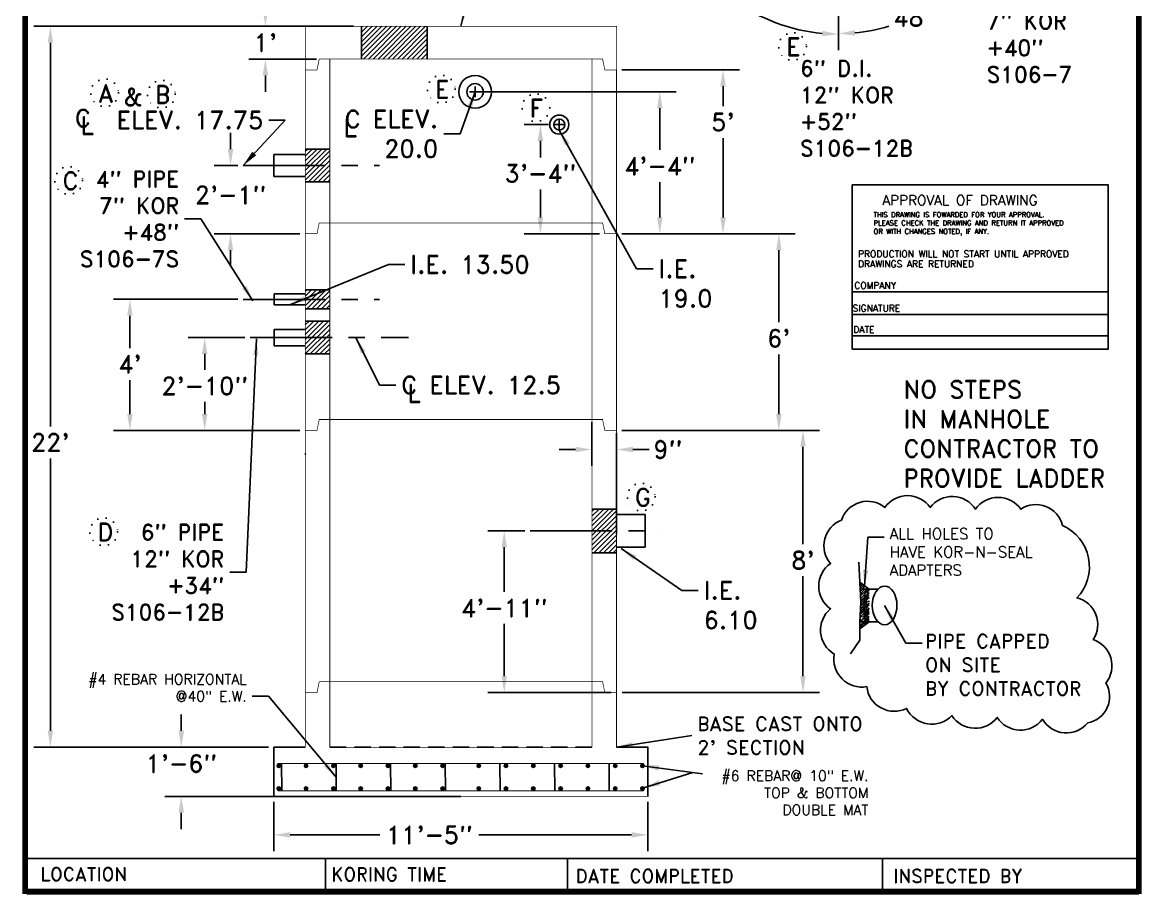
# Model space of a CAD drawing. Extents: x -389 to 2703, y -939 to 1387.
# Drawn here: x -5.8 to 404.2, y -1.2 to 318.2 of the extents above; entities that cross this region are included whole.
import ezdxf

# ---------------------------------------------------------------- set-up
doc = ezdxf.new("R2010")
doc.units = 0
doc.header["$LTSCALE"] = 24
doc.header["$MEASUREMENT"] = 0
for name, pattern in [('CENTER', [2, 1.25, -0.25, 0.25, -0.25]), ('DOT', [0.25, 0, -0.25]), ('HIDDEN', [0.375, 0.25, -0.125])]:
    doc.linetypes.add(name, pattern=pattern)
doc.layers.get('0').update_dxf_attribs({"linetype": 'CONTINUOUS'})
doc.layers.get('DEFPOINTS').update_dxf_attribs({"linetype": 'CONTINUOUS'})
doc.layers.add('W', color=7, linetype='CONTINUOUS')
doc.styles.add('ROMAND', font='romand', dxfattribs={"height": 6.5})
doc.styles.add('ROMANS', font='romans', dxfattribs={"height": 6.5})
doc.dimstyles.new('96MH', dxfattribs={"dimscale": 32, "dimtxt": 0.18, "dimasz": 0.1875, "dimexe": 0.1875, "dimexo": 0.0625, "dimgap": 0.0625, "dimtad": 0, "dimtih": 1, "dimtoh": 1, "dimzin": 12, "dimdsep": 46, "dimlunit": 4, "dimtxsty": 'ROMAND', "dimcen": 0.0625, "dimadec": 0, "dimazin": 0, "dimtfac": 1, "dimtdec": 0, "dimtofl": 0, "dimtmove": 0, "dimatfit": 1, "dimfxl": 0, "dimfrac": 2, "dimtolj": 1, "dimtzin": 12, "dimarcsym": 0})

# ---------------------------------------------------------------- blocks, each defined once
blk = doc.blocks.new('*D60')
at = {"color": 0, "lineweight": -2}
for p, q in [((83.17, 322.8), (83.17, 328.8)), ((96.8, 316.8), (77.17, 316.8)), ((101.89, 304.8), (77.17, 304.8)), ((83.17, 298.8), (83.17, 292.8))]:
    blk.add_line(p, q, dxfattribs=at)
at = {"color": 0}
for points in [[(82.17, 322.8), (84.17, 322.8), (83.17, 316.8)], [(82.17, 298.8), (84.17, 298.8), (83.17, 304.8)]]:
    blk.add_solid(points, dxfattribs=at)
at = {"layer": 'DEFPOINTS', "color": 0}
for p in [(98.8, 316.8), (83.17, 304.8), (103.89, 304.8)]:
    blk.add_point(p, dxfattribs=at)
at = {"color": 0, "insert": (83.17, 310.8), "char_height": 6.5, "attachment_point": 5, "style": 'ROMAND'}
blk.add_mtext("\\A1;1'", dxfattribs=at)
blk = doc.blocks.new('*D61')
at = {"color": 0, "lineweight": -2}
for p, q in [((213.8, 168.8), (286.11, 168.8)), ((280.11, 162.8), (280.11, 127.15)), ((280.11, 78.8), (280.11, 115.41)), ((213.92, 72.8), (286.11, 72.8))]:
    blk.add_line(p, q, dxfattribs=at)
at = {"color": 0}
for points in [[(279.11, 162.8), (281.11, 162.8), (280.11, 168.8)], [(279.11, 78.8), (281.11, 78.8), (280.11, 72.8)]]:
    blk.add_solid(points, dxfattribs=at)
at = {"layer": 'DEFPOINTS', "color": 0}
for p in [(211.8, 168.8), (211.92, 72.8), (280.11, 72.8)]:
    blk.add_point(p, dxfattribs=at)
at = {"color": 0, "insert": (280.11, 121.28), "char_height": 6.5, "attachment_point": 5, "style": 'ROMAND'}
blk.add_mtext("\\A1;8'", dxfattribs=at)
blk = doc.blocks.new('*D62')
at = {"color": 0, "lineweight": -2}
for p, q in [((115.42, 316.78), (-1.59, 316.78)), ((4.41, 310.78), (4.41, 170.28)), ((4.41, 58.8), (4.41, 158.54)), ((84.3, 52.8), (-1.59, 52.8))]:
    blk.add_line(p, q, dxfattribs=at)
at = {"color": 0}
for points in [[(3.41, 310.78), (5.41, 310.78), (4.41, 316.78)], [(3.41, 58.8), (5.41, 58.8), (4.41, 52.8)]]:
    blk.add_solid(points, dxfattribs=at)
at = {"layer": 'DEFPOINTS', "color": 0}
for p in [(117.42, 316.78), (4.41, 52.8), (86.3, 52.8)]:
    blk.add_point(p, dxfattribs=at)
at = {"color": 0, "insert": (4.41, 164.41), "char_height": 6.5, "attachment_point": 5, "style": 'ROMAND'}
blk.add_mtext("\\A1;22'", dxfattribs=at)
blk = doc.blocks.new('*D63')
at = {"color": 0, "lineweight": -2}
for p, q in [((52.37, 58.8), (52.37, 64.8)), ((72.36, 52.8), (46.37, 52.8)), ((95.8, 34.8), (46.37, 34.8)), ((52.37, 28.8), (52.37, 22.8))]:
    blk.add_line(p, q, dxfattribs=at)
at = {"color": 0}
for points in [[(51.37, 58.8), (53.37, 58.8), (52.37, 52.8)], [(51.37, 28.8), (53.37, 28.8), (52.37, 34.8)]]:
    blk.add_solid(points, dxfattribs=at)
at = {"layer": 'DEFPOINTS', "color": 0}
for p in [(74.36, 52.8), (52.37, 34.8), (97.8, 34.8)]:
    blk.add_point(p, dxfattribs=at)
at = {"color": 0, "insert": (52.37, 46.8), "char_height": 6.5, "attachment_point": 5, "style": 'ROMAND'}
blk.add_mtext('\\A1;1\'-6"', dxfattribs=at)
blk = doc.blocks.new('*D65')
at = {"color": 0, "lineweight": -2}
for p, q in [((202.8, 171.8), (202.8, 155.8)), ((211.8, 130.8), (211.8, 167.8)), ((196.8, 161.8), (190.8, 161.8)), ((217.8, 161.8), (223.8, 161.8))]:
    blk.add_line(p, q, dxfattribs=at)
at = {"color": 0}
for points in [[(196.8, 162.8), (196.8, 160.8), (202.8, 161.8)], [(217.8, 162.8), (217.8, 160.8), (211.8, 161.8)]]:
    blk.add_solid(points, dxfattribs=at)
at = {"layer": 'DEFPOINTS', "color": 0}
for p in [(202.8, 173.8), (211.8, 161.8), (211.8, 128.8)]:
    blk.add_point(p, dxfattribs=at)
at = {"color": 0, "insert": (230.6, 161.8), "char_height": 6.5, "attachment_point": 5, "style": 'ROMAND'}
blk.add_mtext('\\A1;9"', dxfattribs=at)
blk = doc.blocks.new('*D66')
at = {"color": 0, "lineweight": -2}
for p, q in [((86.3, 32.8), (86.3, 14.69)), ((223.3, 32.8), (223.3, 14.69)), ((92.3, 20.69), (125.13, 20.69)), ((217.3, 20.69), (161.32, 20.69))]:
    blk.add_line(p, q, dxfattribs=at)
at = {"color": 0}
for points in [[(92.3, 21.69), (92.3, 19.69), (86.3, 20.69)], [(217.3, 21.69), (217.3, 19.69), (223.3, 20.69)]]:
    blk.add_solid(points, dxfattribs=at)
at = {"layer": 'DEFPOINTS', "color": 0}
for p in [(86.3, 34.8), (223.3, 34.8), (223.3, 20.69)]:
    blk.add_point(p, dxfattribs=at)
at = {"color": 0, "insert": (143.23, 20.69), "char_height": 6.5, "attachment_point": 5, "style": 'ROMAND'}
blk.add_mtext('\\A1;11\'-5"', dxfattribs=at)
blk = doc.blocks.new('*D67')
at = {"color": 0, "lineweight": -2}
for p, q in [((213.8, 240.8), (277.27, 240.8)), ((271.27, 234.8), (271.27, 208.39)), ((271.27, 174.8), (271.27, 196.65)), ((215.8, 168.8), (277.27, 168.8))]:
    blk.add_line(p, q, dxfattribs=at)
at = {"color": 0}
for points in [[(270.27, 234.8), (272.27, 234.8), (271.27, 240.8)], [(270.27, 174.8), (272.27, 174.8), (271.27, 168.8)]]:
    blk.add_solid(points, dxfattribs=at)
at = {"layer": 'DEFPOINTS', "color": 0}
for p in [(211.8, 240.8), (213.8, 168.8), (271.27, 168.8)]:
    blk.add_point(p, dxfattribs=at)
at = {"color": 0, "insert": (271.27, 202.52), "char_height": 6.5, "attachment_point": 5, "style": 'ROMAND'}
blk.add_mtext("\\A1;6'", dxfattribs=at)
blk = doc.blocks.new('*D68')
at = {"color": 0, "lineweight": -2}
for p, q in [((213.8, 300.8), (256.82, 300.8)), ((250.82, 294.8), (250.82, 287.58)), ((250.82, 246.8), (250.82, 275.84)), ((213.8, 240.8), (256.82, 240.8))]:
    blk.add_line(p, q, dxfattribs=at)
at = {"color": 0}
for points in [[(249.82, 294.8), (251.82, 294.8), (250.82, 300.8)], [(249.82, 246.8), (251.82, 246.8), (250.82, 240.8)]]:
    blk.add_solid(points, dxfattribs=at)
at = {"layer": 'DEFPOINTS', "color": 0}
for p in [(211.8, 300.8), (211.8, 240.8), (250.82, 240.8)]:
    blk.add_point(p, dxfattribs=at)
at = {"color": 0, "insert": (250.82, 281.71), "char_height": 6.5, "attachment_point": 5, "style": 'ROMAND'}
blk.add_mtext("\\A1;5'", dxfattribs=at)
blk = doc.blocks.new('*D73')
at = {"color": 0, "lineweight": -2}
for p, q in [((344.6, 332.59), (336.86, 339.55)), ((293.16, 313.17), (293.16, 308.09))]:
    blk.add_line(p, q, dxfattribs=at)
for start, end in [(303.818, 312.6942), (275.3058, 286.5423)]:
    blk.add_arc((293.16, 378.91), 64.82, start, end, dxfattribs=at)
at = {"color": 0}
for points in [[(336.4, 331.97), (337.82, 330.56), (341.32, 335.54)], [(299.2, 313.37), (299.1, 315.37), (293.16, 314.09)]]:
    blk.add_solid(points, dxfattribs=at)
at = {"layer": 'DEFPOINTS', "color": 0}
for p in [(293.16, 378.91), (346.08, 331.25), (311.02, 316.6), (293.16, 315.17)]:
    blk.add_point(p, dxfattribs=at)
at = {"color": 0, "insert": (320.42, 320.1), "char_height": 6.5, "attachment_point": 5, "style": 'ROMAND'}
blk.add_mtext('\\A1;48°', dxfattribs=at)
blk = doc.blocks.new('*D74')
at = {"color": 0, "lineweight": -2}
for p, q in [((224.02, 378.91), (234.11, 378.91)), ((293.16, 310.09), (293.16, 319.86))]:
    blk.add_line(p, q, dxfattribs=at)
for start, end in [(185.2871, 220.3421), (233.9768, 264.7129)]:
    blk.add_arc((293.16, 378.91), 65.04, start, end, dxfattribs=at)
at = {"color": 0}
for points in [[(227.39, 372.87), (229.39, 372.96), (228.11, 378.91)], [(287.21, 315.14), (287.12, 313.14), (293.16, 313.86)]]:
    blk.add_solid(points, dxfattribs=at)
at = {"layer": 'DEFPOINTS', "color": 0}
for p in [(222.02, 378.91), (293.16, 378.91), (236.83, 346.38), (293.16, 308.09)]:
    blk.add_point(p, dxfattribs=at)
at = {"color": 0, "insert": (248.57, 331.55), "char_height": 6.5, "attachment_point": 5, "style": 'ROMAND'}
blk.add_mtext('\\A1;90°', dxfattribs=at)
blk = doc.blocks.new('*D75')
at = {"color": 0, "lineweight": -2}
for p, q in [((75.65, 202.8), (54.94, 202.8)), ((60.94, 196.8), (60.94, 190.96)), ((60.94, 174.8), (60.94, 179.23)), ((95.8, 168.8), (54.94, 168.8))]:
    blk.add_line(p, q, dxfattribs=at)
at = {"color": 0}
for points in [[(59.94, 196.8), (61.94, 196.8), (60.94, 202.8)], [(59.94, 174.8), (61.94, 174.8), (60.94, 168.8)]]:
    blk.add_solid(points, dxfattribs=at)
at = {"layer": 'DEFPOINTS', "color": 0}
for p in [(77.65, 202.8), (60.94, 168.8), (97.8, 168.8)]:
    blk.add_point(p, dxfattribs=at)
at = {"color": 0, "insert": (60.94, 185.09), "char_height": 6.5, "attachment_point": 5, "style": 'ROMAND'}
blk.add_mtext('\\A1;2\'-10"', dxfattribs=at)
blk = doc.blocks.new('*D76')
at = {"color": 0, "lineweight": -2}
for p, q in [((73.02, 216.8), (27.55, 216.8)), ((33.55, 210.8), (33.55, 198.97)), ((33.55, 174.8), (33.55, 187.23)), ((72.32, 168.8), (27.55, 168.8))]:
    blk.add_line(p, q, dxfattribs=at)
at = {"color": 0}
for points in [[(32.55, 210.8), (34.55, 210.8), (33.55, 216.8)], [(32.55, 174.8), (34.55, 174.8), (33.55, 168.8)]]:
    blk.add_solid(points, dxfattribs=at)
at = {"layer": 'DEFPOINTS', "color": 0}
for p in [(75.02, 216.8), (33.55, 168.8), (74.32, 168.8)]:
    blk.add_point(p, dxfattribs=at)
at = {"color": 0, "insert": (33.55, 193.1), "char_height": 6.5, "attachment_point": 5, "style": 'ROMAND'}
blk.add_mtext("\\A1;4'", dxfattribs=at)
blk = doc.blocks.new('*D77')
at = {"color": 0, "lineweight": -2}
for p, q in [((162, 292.78), (233.66, 292.78)), ((227.66, 286.78), (227.66, 271.48)), ((227.66, 246.8), (227.66, 259.74)), ((215.8, 240.8), (233.66, 240.8))]:
    blk.add_line(p, q, dxfattribs=at)
at = {"color": 0}
for points in [[(226.66, 286.78), (228.66, 286.78), (227.66, 292.78)], [(226.66, 246.8), (228.66, 246.8), (227.66, 240.8)]]:
    blk.add_solid(points, dxfattribs=at)
at = {"layer": 'DEFPOINTS', "color": 0}
for p in [(160, 292.78), (213.8, 240.8), (227.66, 240.8)]:
    blk.add_point(p, dxfattribs=at)
at = {"color": 0, "insert": (227.66, 265.61), "char_height": 6.5, "attachment_point": 5, "style": 'ROMAND'}
blk.add_mtext('\\A1;4\'-4"', dxfattribs=at)
blk = doc.blocks.new('*D78')
at = {"color": 0, "lineweight": -2}
for p, q in [((186.84, 280.78), (177.92, 280.78)), ((183.92, 274.78), (183.92, 268.76)), ((183.92, 246.8), (183.92, 257.02)), ((205.52, 240.8), (177.92, 240.8))]:
    blk.add_line(p, q, dxfattribs=at)
at = {"color": 0}
for points in [[(182.92, 274.78), (184.92, 274.78), (183.92, 280.78)], [(182.92, 246.8), (184.92, 246.8), (183.92, 240.8)]]:
    blk.add_solid(points, dxfattribs=at)
at = {"layer": 'DEFPOINTS', "color": 0}
for p in [(188.84, 280.78), (183.92, 240.8), (207.52, 240.8)]:
    blk.add_point(p, dxfattribs=at)
at = {"color": 0, "insert": (183.92, 262.89), "char_height": 6.5, "attachment_point": 5, "style": 'ROMAND'}
blk.add_mtext('\\A1;3\'-4"', dxfattribs=at)
blk = doc.blocks.new('*D79')
at = {"color": 0, "lineweight": -2}
for p, q in [((70.4, 271.8), (70.4, 277.8)), ((73.02, 265.8), (64.4, 265.8)), ((95.8, 240.8), (64.4, 240.8)), ((70.4, 234.8), (70.4, 228.8))]:
    blk.add_line(p, q, dxfattribs=at)
at = {"color": 0}
for points in [[(69.4, 271.8), (71.4, 271.8), (70.4, 265.8)], [(69.4, 234.8), (71.4, 234.8), (70.4, 240.8)]]:
    blk.add_solid(points, dxfattribs=at)
at = {"layer": 'DEFPOINTS', "color": 0}
for p in [(75.02, 265.8), (70.4, 240.8), (97.8, 240.8)]:
    blk.add_point(p, dxfattribs=at)
at = {"color": 0, "insert": (70.4, 255.03), "char_height": 6.5, "attachment_point": 5, "style": 'ROMAND'}
blk.add_mtext('\\A1;2\'-1"', dxfattribs=at)
blk = doc.blocks.new('*D80')
at = {"color": 0, "lineweight": -2}
for p, q in [((178.22, 132), (164.66, 132)), ((170.66, 126), (170.66, 109.67)), ((170.66, 78.8), (170.66, 97.93)), ((209.8, 72.8), (164.66, 72.8))]:
    blk.add_line(p, q, dxfattribs=at)
at = {"color": 0}
for points in [[(169.66, 126), (171.66, 126), (170.66, 132)], [(169.66, 78.8), (171.66, 78.8), (170.66, 72.8)]]:
    blk.add_solid(points, dxfattribs=at)
at = {"layer": 'DEFPOINTS', "color": 0}
for p in [(180.22, 132), (170.66, 72.8), (211.8, 72.8)]:
    blk.add_point(p, dxfattribs=at)
at = {"color": 0, "insert": (170.66, 103.8), "char_height": 6.5, "attachment_point": 5, "style": 'ROMAND'}
blk.add_mtext('\\A1;4\'-11"', dxfattribs=at)
blk = doc.blocks.new('A$C1C5E2BF0')
blk.add_lwpolyline([(0, 120.23), (187.59, 120.23), (187.59, 0), (0, 0)], close=True)
for points in [[(0, 41.79), (187.59, 41.79)], [(0, 25.28), (187.59, 25.28)], [(0, 9.7), (187.59, 9.7)]]:
    blk.add_lwpolyline(points)
for s, height, style, p in [('APPROVAL OF DRAWING', 7.3102, 'ROMAND', (22.12, 105.3)), ('THIS DRAWING IS FOWARDED FOR YOUR APPROVAL.', 3.6551, 'ROMANS', (15.64, 96.54)), ('PLEASE CHECK THE DRAWING AND RETURN IT APPROVED', 3.6551, 'ROMANS', (15.64, 90.52)), ('OR WITH CHANGES NOTED, IF ANY.', 3.6551, 'ROMANS', (15.64, 84.29)), ('PRODUCTION WILL NOT START UNTIL APPROVED', 4.8735, 'ROMANS', (4.32, 67.19)), ('DRAWINGS ARE RETURNED          ', 4.8735, 'ROMANS', (4.32, 59.85)), ('COMPANY', 4.873, 'ROMANS', (1.52, 44.18)), ('SIGNATURE', 4.873, 'ROMANS', (0.31, 27.43)), ('DATE', 4.873, 'ROMANS', (0.82, 11.83))]:
    blk.add_text(s, height=height, dxfattribs=dict(style=style)).set_placement(p)

msp = doc.modelspace()

# ---------------------------------------------------------------- hatches: boundary and pattern name
h = msp.add_hatch()
h.set_pattern_fill('ANSI31', color=256, scale=10, style=0)
h.set_pattern_definition([(45, (-439.0501, 48.861), (-0.8838835, 0.8838835), [])])
h.paths.add_polyline_path([(142.425, 304.796), (142.425, 316.796), (118.425, 316.796), (118.425, 304.796)])
h = msp.add_hatch()
h.set_pattern_fill('ANSI31', color=256, scale=10, style=0)
h.paths.add_polyline_path([(106.798, 271.796), (97.798, 271.796), (97.798, 265.796), (106.798, 265.796)])
h.paths.add_polyline_path([(106.798, 265.796), (97.798, 265.796), (97.798, 259.796), (106.798, 259.796)])
h = msp.add_hatch()
h.set_pattern_fill('ANSI31', color=256, scale=10, style=0)
h.paths.add_polyline_path([(106.798, 220.296), (97.798, 220.296), (97.798, 216.796), (106.798, 216.796)])
h.paths.add_polyline_path([(106.798, 216.796), (97.798, 216.796), (97.798, 213.296), (106.798, 213.296)])
h = msp.add_hatch()
h.set_pattern_fill('ANSI31', color=256, scale=10, style=0)
h.paths.add_polyline_path([(106.798, 208.796), (97.798, 208.796), (97.798, 202.796), (106.798, 202.796)])
h.paths.add_polyline_path([(106.798, 202.796), (97.798, 202.796), (97.798, 196.796), (106.798, 196.796)])
h = msp.add_hatch()
h.set_pattern_fill('ANSI31', color=256, scale=10, style=0)
h.paths.add_polyline_path([(211.798, 139.996), (202.798, 139.996), (202.798, 131.996), (211.798, 131.996)])
h.paths.add_polyline_path([(211.798, 131.996), (202.798, 131.996), (202.798, 123.996), (211.798, 123.996)])
h = msp.add_hatch()
h.set_pattern_fill('AR-RROOF', color=256, angle=45, style=0)
edge = h.paths.add_edge_path()
edge.add_line((304.36, 98.719), (304.278, 98.719))
edge.add_ellipse((304.319, 104.719), major_axis=(0.044, 6), ratio=0.1782176, start_angle=180, end_angle=180.14813, ccw=False)
edge.add_ellipse((304.319, 104.719), major_axis=(0.044, 6), ratio=0.1782176, start_angle=0.14813, end_angle=180)
edge.add_line((304.275, 98.719), (303.487, 98.719))
edge.add_ellipse((303.528, 104.719), major_axis=(0.044, 6), ratio=0.1782176, start_angle=180, end_angle=180.14813, ccw=False)
edge.add_ellipse((303.528, 104.719), major_axis=(0.044, 6), ratio=0.1782176, start_angle=0.14813, end_angle=180)
edge.add_line((303.484, 98.719), (300.921, 98.719))
edge.add_line((300.921, 98.719), (300.916, 98.633))
edge.add_line((300.916, 98.633), (300.932, 96.185))
edge.add_line((300.932, 96.185), (304.36, 98.719))
edge = h.paths.add_edge_path(flags=16)
edge.add_ellipse((303.528, 104.719), major_axis=(0.044, 6), ratio=0.1782176, start_angle=0.14813, end_angle=180, ccw=False)
edge.add_line((303.568, 110.719), (301.095, 110.719))
edge.add_line((301.095, 110.719), (301.343, 105.946))
edge.add_line((301.343, 105.946), (300.921, 98.719))
edge.add_line((300.921, 98.719), (303.484, 98.719))
h = msp.add_hatch()
h.set_pattern_fill('AR-RROOF', color=256, angle=45, style=0)
edge = h.paths.add_edge_path()
edge.add_line((300.964, 113.231), (301.095, 110.719))
edge.add_line((301.095, 110.719), (303.568, 110.719))
edge.add_ellipse((303.528, 104.719), major_axis=(0.044, 6), ratio=0.1782176, start_angle=0, end_angle=0.14813, ccw=False)
edge.add_line((303.571, 110.719), (304.362, 110.719))
edge.add_line((304.362, 110.719), (300.964, 113.231))
for points in [[(88.717, 46.034, 1), (87.461, 46.034, 1)], [(98.717, 46.034, 1), (97.461, 46.034, 1)], [(108.717, 46.034, 1), (107.461, 46.034, 1)], [(118.717, 46.034, 1), (117.461, 46.034, 1)], [(128.717, 46.034, 1), (127.461, 46.034, 1)], [(138.717, 46.034, 1), (137.461, 46.034, 1)], [(148.717, 46.034, 1), (147.461, 46.034, 1)], [(161.951, 46.034, 1), (160.696, 46.034, 1)], [(171.951, 46.034, 1), (170.696, 46.034, 1)], [(181.951, 46.034, 1), (180.696, 46.034, 1)], [(191.951, 46.034, 1), (190.696, 46.034, 1)], [(201.951, 46.034, 1), (200.696, 46.034, 1)], [(211.951, 46.034, 1), (210.696, 46.034, 1)], [(221.951, 46.034, 1), (220.696, 46.034, 1)], [(87.461, 37.621, 1), (88.717, 37.621, 1)], [(97.461, 37.621, 1), (98.717, 37.621, 1)], [(107.461, 37.621, 1), (108.717, 37.621, 1)], [(117.461, 37.621, 1), (118.717, 37.621, 1)], [(127.461, 37.621, 1), (128.717, 37.621, 1)], [(137.461, 37.621, 1), (138.717, 37.621, 1)], [(147.461, 37.621, 1), (148.717, 37.621, 1)], [(160.696, 37.621, 1), (161.951, 37.621, 1)], [(170.696, 37.621, 1), (171.951, 37.621, 1)], [(180.696, 37.621, 1), (181.951, 37.621, 1)], [(190.696, 37.621, 1), (191.951, 37.621, 1)], [(200.696, 37.621, 1), (201.951, 37.621, 1)], [(210.696, 37.621, 1), (211.951, 37.621, 1)], [(220.696, 37.621, 1), (221.951, 37.621, 1)]]:
    msp.add_hatch(color=256).paths.add_polyline_path(points)

# ---------------------------------------------------------------- linework, layer by layer
at = {"linetype": 'CENTER'}
for p, q in [((293.156, 378.905), (293.156, 315.166)), ((75.019, 265.796), (124.956, 265.796)), ((75.019, 216.796), (124.956, 216.796)), ((77.646, 202.796), (135.595, 202.796)), ((202.798, 139.996), (211.798, 139.996)), ((211.798, 137.996), (222.328, 137.996)), ((180.224, 131.996), (228.328, 131.996)), ((202.798, 123.996), (211.798, 123.996)), ((211.798, 125.996), (222.328, 125.996)), ((301.095, 110.719), (307.629, 110.719)), ((300.921, 98.719), (307.629, 98.719))]:
    msp.add_line(p, q, dxfattribs=at)
for p, q in [((118.425, 316.796), (118.425, 304.796)), ((142.425, 316.796), (142.425, 304.796)), ((157.999, 292.781), (161.999, 292.781)), ((159.999, 290.781), (159.999, 294.781)), ((188.843, 280.781), (192.843, 280.781)), ((190.843, 278.781), (190.843, 282.781)), ((97.798, 271.796), (106.798, 271.796)), ((86.298, 269.796), (97.798, 269.796)), ((86.298, 261.796), (86.298, 269.796)), ((86.298, 261.796), (97.798, 261.796)), ((97.798, 259.796), (106.798, 259.796)), ((86.409, 218.796), (86.409, 214.796)), ((86.409, 205.796), (86.409, 199.796)), ((222.328, 137.996), (222.328, 125.996)), ((300.585, 120.516), (301.343, 105.946)), ((300.964, 113.231), (304.362, 110.719)), ((301.343, 105.946), (300.916, 98.633)), ((300.916, 98.633), (300.96, 91.957)), ((300.932, 96.185), (304.362, 98.721)), ((300.96, 91.957), (297.508, 86.975)), ((86.298, 34.796), (86.298, 52.796)), ((97.798, 52.796), (86.298, 52.796)), ((211.798, 52.796), (223.298, 52.796)), ((223.298, 34.796), (223.298, 52.796)), ((89.057, 46.813), (89.149, 36.841)), ((109.057, 46.813), (109.149, 36.841)), ((129.057, 46.813), (129.149, 36.841)), ((149.057, 46.813), (149.149, 36.841)), ((169.057, 46.813), (169.149, 36.841)), ((189.057, 46.813), (189.149, 36.841)), ((209.057, 46.813), (209.149, 36.841)), ((154.798, 34.796), (86.298, 34.796))]:
    msp.add_line(p, q)
at = {"linetype": 'Continuous'}
for p, q in [((86.409, 218.796), (97.798, 218.796)), ((97.798, 220.296), (106.798, 220.296)), ((86.409, 214.796), (97.798, 214.796)), ((97.798, 213.296), (106.798, 213.296)), ((86.409, 205.796), (97.798, 205.796)), ((97.798, 208.796), (106.798, 208.796)), ((86.409, 199.796), (97.798, 199.796)), ((97.798, 196.796), (106.798, 196.796))]:
    msp.add_line(p, q, dxfattribs=at)
at = {"const_width": 2}
msp.add_lwpolyline([(403.156, 0), (403.156, 528), (-4.844, 528), (-4.844, 0)], close=True, dxfattribs=at)
msp.add_lwpolyline([(375.148, 133.989, 0.5205671), (375.148, 133.989, 0.5205671), (359.886, 139.957, 0.5205671), (343.297, 139.957, 0.5205671), (326.707, 140.62, 0.5205671), (310.118, 140.62, 0.5205671), (294.192, 135.978, 0.5205671), (290.211, 120.064, 0.5205671), (290.211, 103.487, 0.5205671), (291.538, 86.909, 0.5205671), (303.482, 74.974, 0.5205671), (318.081, 67.016, 0.5205671), (334.67, 64.364, 0.5205671), (351.259, 63.701, 0.5205671), (367.849, 63.038, 0.5205671), (384.438, 61.712, 0.5205671), (391.074, 76.3, 0.5205671), (386.429, 92.214, 0.5205671), (380.457, 107.465, 0.5205671), (375.148, 133.989)], format="xyb", close=True)
msp.add_lwpolyline([(300.964, 113.231), (301.095, 110.719), (304.362, 110.719), (300.964, 113.231)], close=True)
for points in [[(97.798, 52.796), (86.298, 52.796), (86.298, 34.796)], [(211.798, 52.796), (223.298, 52.796), (223.298, 34.796)], [(309.188, 12.069), (309.188, -0.349)]]:
    msp.add_lwpolyline(points)
at = {"linetype": 'HIDDEN'}
msp.add_lwpolyline([(202.798, 52.796), (106.798, 52.796)], dxfattribs=at)
for points, const_width in [([(-4.328, 12.069), (403.156, 12.069)], 0.66), ([(-4.328, -0.349), (403.156, -0.349)], 1.65)]:
    msp.add_lwpolyline(points, dxfattribs=dict(const_width=const_width))
at = {"linetype": 'DOT', "ltscale": 0.5}
for centre in [(276.275, 309.355), (24.279, 292.386), (45.069, 291.903), (147.635, 293.763), (182.256, 286.953), (11.126, 260.308), (220.835, 144.418), (23.957, 131.674)]:
    msp.add_circle(centre, 5.076, dxfattribs=at)
for centre, radius in [((159.999, 292.781), 6), ((159.999, 292.781), 3), ((190.843, 280.781), 3.5), ((190.843, 280.781), 2), ((88.089, 46.034), 0.628), ((98.089, 46.034), 0.628), ((108.089, 46.034), 0.628), ((118.089, 46.034), 0.628), ((128.089, 46.034), 0.628), ((138.089, 46.034), 0.628), ((148.089, 46.034), 0.628), ((161.324, 46.034), 0.628), ((171.324, 46.034), 0.628), ((181.324, 46.034), 0.628), ((191.324, 46.034), 0.628), ((201.324, 46.034), 0.628), ((211.324, 46.034), 0.628), ((221.324, 46.034), 0.628), ((88.089, 37.621), 0.628), ((98.089, 37.621), 0.628), ((108.089, 37.621), 0.628), ((118.089, 37.621), 0.628), ((128.089, 37.621), 0.628), ((138.089, 37.621), 0.628), ((148.089, 37.621), 0.628), ((161.324, 37.621), 0.628), ((171.324, 37.621), 0.628), ((181.324, 37.621), 0.628), ((191.324, 37.621), 0.628), ((201.324, 37.621), 0.628), ((211.324, 37.621), 0.628), ((221.324, 37.621), 0.628)]:
    msp.add_circle(centre, radius)
for centre in [(303.528, 104.719), (304.319, 104.719)]:
    msp.add_ellipse(centre, major_axis=(0.044, 6), ratio=0.1782176, start_param=0, end_param=3.2229473)
msp.add_ellipse((310.019, 104.719), major_axis=(0, 7.075), ratio=0.6371448)
at = {"layer": 'W'}
for p, q in [((105.23, -0.349), (105.23, 12.069)), ((193.849, -0.349), (193.849, 12.069))]:
    msp.add_line(p, q, dxfattribs=at)
at = {"layer": 'W', "linetype": 'Continuous', "const_width": 0.25}
msp.add_lwpolyline([(211.798, 316.796), (97.798, 316.796), (97.798, 300.796), (102.079, 300.796), (102.892, 304.796), (105.798, 304.796), (203.798, 304.796), (206.704, 304.796), (207.517, 300.796), (211.798, 300.796)], close=True, dxfattribs=at)
at = {"layer": 'W', "const_width": 0.3}
for points in [[(106.798, 52.796), (106.798, 304.796)], [(202.798, 52.796), (202.798, 304.796)], [(97.798, 52.796), (97.798, 300.796)], [(211.798, 52.796), (211.798, 300.796)], [(223.298, 52.796), (223.298, 34.796), (86.298, 34.796), (86.298, 52.796)], [(221.707, 46.817), (221.707, 46.817), (87.706, 46.81), (87.706, 46.81)], [(221.799, 36.845), (221.799, 36.845), (87.797, 36.837), (87.797, 36.837)]]:
    msp.add_lwpolyline(points, dxfattribs=at)
at = {"layer": 'W', "linetype": 'Continuous', "const_width": 0.25}
for points in [[(97.798, 240.796), (102.079, 240.796), (102.892, 244.796), (105.798, 244.796), (203.798, 244.796), (206.704, 244.796), (207.517, 240.796), (211.798, 240.796)], [(97.798, 168.796), (102.079, 168.796), (102.892, 172.796), (105.798, 172.796), (203.798, 172.796), (206.704, 172.796), (207.517, 168.796), (211.798, 168.796)], [(97.798, 72.796), (102.079, 72.796), (102.892, 76.796), (105.798, 76.796), (203.798, 76.796), (206.704, 76.796), (207.517, 72.796), (211.798, 72.796)], [(106.798, 52.796), (202.798, 52.796)]]:
    msp.add_lwpolyline(points, dxfattribs=at)
at = {"layer": 'W', "color": 0, "linetype": 'ByBlock'}
msp.add_point((97.798, 160.205), dxfattribs=at)

# ---------------------------------------------------------------- block references
at = {"xscale": 0.5, "yscale": 0.5, "zscale": 0.5}
msp.add_blockref('A$C1C5E2BF0', (298.14, 198.597), dxfattribs=at)

# ---------------------------------------------------------------- texts
at = {"style": 'ROMAND'}
for s, p in [('LOCATION', (0.687, 3.839)), ('KORING TIME', (107.293, 3.79)), ('DATE COMPLETED', (196.782, 3.154)), ('INSPECTED BY', (313.141, 3.154))]:
    msp.add_text(s, height=4.95, dxfattribs=at).set_placement(p)
for s, insert, char_height, width, attachment_point in [('4" D.I.\\P7" KOR\\P+40"\\PS106-7', (347.395, 331.315), 5.85, 64.5, 1), ('E', (273.977, 312.492), 6.5, 37.1875, 1), ('6" D.I.\\P12" KOR\\P+52"\\PS106-12B', (279.022, 304.294), 5.85, 64.5, 1), ('A', (21.981, 295.523), 6.5, 37.1875, 1), ('E', (145.337, 296.899), 6.5, 37.1875, 1), ('\\P\\P\\P\\P\\P\\P\\P\\P&', (31.241, 380.861), 6.5, 37.1875, 1), ('B', (42.771, 295.04), 6.5, 37.1875, 1), ('F', (179.959, 290.09), 6.5, 37.1875, 1), ('C', (13.39, 286.363), 6.5, 37.875, 1), ('L', (15.447, 283.679), 6.5, 37.875, 1), ('L', (111.793, 282.835), 6.5, 37.875, 1), ('C', (8.829, 263.444), 6.5, 37.1875, 1), ('4" PIPE\\P7" KOR\\P+48"\\PS106-7S', (51.572, 246.215), 5.85, 88.42276, 6), ('L', (135.228, 185.569), 6.5, 37.875, 1), ('NO STEPS\\PIN MANHOLE\\PCONTRACTOR TO PROVIDE LADDER', (316.959, 187.076), 6.5, 83.125, 1), ('G', (218.538, 147.554), 6.5, 37.1875, 1), ('D', (21.66, 134.81), 6.5, 37.1875, 1), ('6" PIPE\\P12" KOR\\P+34"\\PS106-12B', (68.091, 116.87), 5.85, 88.42276, 6)]:
    msp.add_mtext(s, dxfattribs=dict(at, insert=insert, char_height=char_height, width=width, attachment_point=attachment_point))
for s, insert, char_height, attachment_point in [(' ELEV. 17.75', (82.439, 279.189), 6.5, 9), ('C ELEV.\\P20.0', (146.498, 277.389), 6.5, 6), ('I.E. 13.50', (136.255, 232.804), 6.5, 1), ('I.E. \\P19.0', (227.176, 231.205), 6.5, 1), ('C ELEV. 12.5', (132.957, 188.639), 6.5, 1), ('ALL HOLES TO\\PHAVE KOR-N-SEAL\\PADAPTERS', (311.888, 132.952), 4, 1), ('I.E. \\P6.10', (243.711, 113.449), 6.5, 1), ('PIPE CAPPED\\PON SITE\\PBY CONTRACTOR', (324.798, 82.968), 5.2, 4), ('#4 REBAR HORIZONTAL\\P@40" E.W.', (76.316, 69.568), 3.75, 9), ("BASE CAST ONTO\\P2' SECTION", (241.384, 57.037), 5.2, 4), ('#6 REBAR@ 10" E.W.\\PTOP & BOTTOM\\PDOUBLE MAT', (304.084, 27.968), 3.75, 9)]:
    msp.add_mtext(s, dxfattribs=dict(at, insert=insert, char_height=char_height, attachment_point=attachment_point))

# ---------------------------------------------------------------- dimensions: what is measured, and where the dimension line sits
for base, p1, p2, picture, middle in [((236.826, 346.383), (222.016, 378.905), (293.156, 308.089), '*D74', (248.568, 331.549)), ((311.022, 316.6), (293.156, 315.166), (346.082, 331.251), '*D73', (320.42, 320.103))]:
    dim = msp.add_angular_dim_3p(base=base, center=(293.156, 378.905), p1=p1, p2=p2, dimstyle='96MH')
    dim.commit()
    dim.dimension.update_dxf_attribs({"geometry": picture, "text_midpoint": middle, "dimtype": 165})
for base, p1, p2, picture, middle in [((83.17, 304.796), (98.798, 316.796), (103.892, 304.796), '*D60', (83.17, 310.796)), ((4.4073, 52.7964), (117.4247, 316.7811), (86.298, 52.7964), '*D62', (4.4073, 164.4077)), ((250.825, 240.796), (211.798, 300.796), (211.798, 240.796), '*D68', (250.825, 281.711)), ((227.6629, 240.7964), (159.9992, 292.7811), (213.798, 240.7964), '*D77', (227.6629, 265.6134)), ((183.9191, 240.7964), (188.8426, 280.7811), (207.5168, 240.7964), '*D78', (183.9191, 262.8912)), ((70.405, 240.796), (75.019, 265.796), (97.798, 240.796), '*D79', (70.405, 255.033)), ((271.274, 168.796), (211.798, 240.796), (213.798, 168.796), '*D67', (271.274, 202.517)), ((33.549, 168.796), (75.019, 216.796), (74.32, 168.796), '*D76', (33.549, 193.097)), ((60.945, 168.796), (77.646, 202.796), (97.798, 168.796), '*D75', (60.945, 185.095)), ((280.112, 72.796), (211.798, 168.796), (211.919, 72.796), '*D61', (280.112, 121.283)), ((52.375, 34.796), (74.36, 52.796), (97.798, 34.796), '*D63', (52.375, 46.796))]:
    dim = msp.add_linear_dim(base=base, p1=p1, p2=p2, angle=90, dimstyle='96MH')
    dim.commit()
    dim.dimension.update_dxf_attribs({"geometry": picture, "text_midpoint": middle, "dimtype": 160})
for base, p1, p2, picture, middle in [((211.798, 161.796), (202.798, 173.796), (211.798, 128.796), '*D65', (230.596, 161.796)), ((223.298, 20.694), (86.298, 34.796), (223.298, 34.796), '*D66', (143.228, 20.694))]:
    dim = msp.add_linear_dim(base=base, p1=p1, p2=p2, dimstyle='96MH')
    dim.commit()
    dim.dimension.update_dxf_attribs({"geometry": picture, "text_midpoint": middle, "dimtype": 160})
dim = msp.add_linear_dim(base=(170.664, 72.796), p1=(180.224, 131.996), p2=(211.798, 72.796), angle=90, dimstyle='96MH', override={"dimdec": 1})
dim.commit()
dim.dimension.update_dxf_attribs({"geometry": '*D80', "text_midpoint": (170.664, 103.799), "dimtype": 160})

# ---------------------------------------------------------------- leaders
at = {"annotation_type": 0, "has_hookline": 1}
for points, hookline_direction, text_width in [([(154.798, 316.796), (158.193, 330.753), (164.193, 330.753)], 0, 69.762), ([(159.999, 292.781), (154.498, 277.389), (148.498, 277.389)], 1, 37.452), ([(75.019, 265.796), (90.439, 282.439), (84.439, 282.439)], 1, 65.619), ([(190.843, 278.781), (219.176, 227.955), (225.176, 227.955)], 0, 19.19), ([(78.618, 216.207), (59.572, 246.215), (53.572, 246.215)], 1, 38.721), ([(92.103, 214.796), (128.255, 229.554), (134.255, 229.554)], 0, 47.976), ([(79.911, 202.363), (76.091, 116.87), (70.091, 116.87)], 1, 49.214), ([(116.331, 202.815), (124.957, 185.389), (130.957, 185.389)], 0, 66.238), ([(302.642, 111.723), (303.888, 129.702), (309.888, 129.702)], 0, 58.667), ([(213.524, 125.549), (235.711, 110.199), (241.711, 110.199)], 0, 19.81), ([(310.019, 104.719), (317.8, 90.943), (323.8, 90.943)], 0, 63.143), ([(109.103, 41.827), (84.316, 71.443), (78.316, 71.443)], 1, 66.071), ([(211.798, 52.796), (239.384, 57.037)], 0, 68.095), ([(221.324, 46.034), (243.266, 43.065)], 0, 62.321)]:
    msp.add_leader(points, dimstyle='96MH', override={"dimgap": 0.0625, "dimtad": 0}, dxfattribs=dict(at, hookline_direction=hookline_direction, text_width=text_width))
msp.add_leader([(221.772, 37.969), (239.797, 43.496)], dimstyle='96MH', override={"dimgap": 0.0625, "dimtad": 0})

doc.saveas('drawing.dxf')
